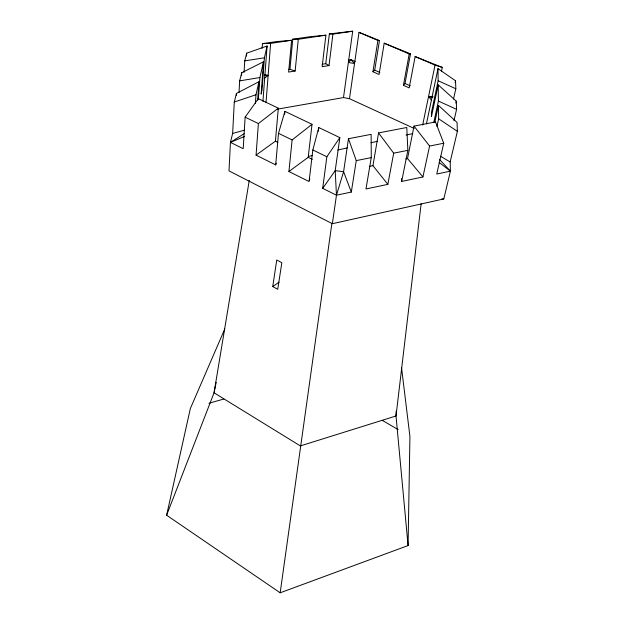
<?xml version="1.0" encoding="UTF-8"?>
<svg xmlns="http://www.w3.org/2000/svg" width="624" height="624" viewBox="0 0 624 624"><rect width="100%" height="100%" fill="white"/><g stroke="black" fill="none" stroke-linecap="round" stroke-linejoin="round"><path stroke-width="0.94" d="M224.773 328.988L190.336 408.572L166.624 515.213L280.176 592.8L408.08 545.563L409.929 436.511L401.575 367.942M396.162 411.169L396.014 415.982L408.08 545.563M257.657 100.004L258.952 81.728L236.465 93.421L234.281 102.024L232.643 133.435L230.443 142.358L228.992 170.898L332.35 223.704L443.804 198.939L450.411 171.155L450.169 161.936L457.376 131.352L457.057 122.452L438.454 105.386L434.795 122.335M236.363 95.316L236.465 93.421M239.008 92.531L239.655 80.878L241.722 72.743L263.5 61.776L261.128 94.123L262.025 90.074L264.404 57.798L267.095 46.012L246.698 53.173L244.741 60.871L244.062 72.4M241.558 75.644L241.722 72.743M246.519 56.043L246.698 53.173M276.206 163.114L275.675 164.9L256.074 155.134L275.418 141.18L278.32 108.186L258.352 98.639L245.138 117.164L243.188 148.715L230.443 142.358L244.078 133.747M255.38 103.459L255.988 94.747L258.952 81.728M258.336 99.606L259.912 77.532L263.5 61.776M262.096 48.368L262.439 43.625L276.112 41.636L291.595 40.279L288.623 72.072L295.152 71.019L298.272 39.281L325.9 35.178L322.156 66.667L329.02 65.559L332.92 34.141L352.708 31.2L343.489 97.57L277.742 109.091M256.074 155.134L258.375 123.575L278.32 108.186M262.93 101.384L267.095 46.012M266.027 102.531L270.621 43.391L291.595 40.279M275.675 164.9L278.507 133.333L284.903 111.337L312.031 124.309L308.186 157.326L288.92 171.506L309.067 181.545L312.842 149.971L318.778 127.546L339.846 137.615L335.205 170.648L336.469 195.203L332.35 223.704M284.63 114.247L284.903 111.337M288.405 69.553L289.934 69.311L292.765 39.218L309.668 36.769L325.9 35.178M288.92 171.506L292.126 139.932L312.031 124.309M421.145 203.752L396.014 415.982L300.347 445.918L214.055 392.792L249.272 180.359M329.02 65.559L325.751 63.687L329.371 33.907L352.708 31.2M318.318 131.313L318.778 127.546M439.382 159.338L450.411 171.155L436.745 174.041L443.734 143.239L435.529 121.953L414.008 126.095L429.593 146.047L422.924 176.959L401.684 181.436L407.854 150.361L406.786 127.491L378.557 132.92L393.689 153.176L387.855 184.361L365.976 188.971L371.272 157.622L371.14 134.355L348.465 138.715L356.249 160.61L351.312 192.067L336.469 195.203L322.694 188.331L326.859 156.764L339.846 137.615M280.176 592.8L331.874 223.376M414.281 128.505L349.479 98.678L359.018 32.339L379.454 40.544L374.712 70.161L372.934 71.752L379.064 74.482L384.197 43.204L410.506 53.828L404.999 83.499L403.424 85.324L409.196 87.89L415.139 56.55L442.307 67.423L441.519 71.144M348.465 138.715L343.59 171.709L336.469 195.203M272.735 286.572L276.752 259.982L281.845 262.727L277.719 289.31L272.735 286.572L279.076 282.134M372.934 71.752L377.902 40.49L359.018 32.339M387.855 184.361L372.941 165.672L378.557 132.92M403.424 85.324L409.211 53.992L410.506 53.828M422.924 176.959L407.534 158.551L414.008 126.095M216.169 382.403L214.055 392.792L166.624 515.213M422.659 125.065L435.029 65.13L415.139 56.55M426.426 123.872L437.986 68.624L455.543 80.777L455.832 88.756L453.5 99.06M437.986 68.624L438.142 80.753L431.457 112.39L431.473 116.548L438.188 84.848L456.284 101.166L456.581 109.34L453.96 120.705M433.75 122.686L438.399 101.065L438.188 84.848M436.972 126.368L438.625 118.786L438.454 105.386M455.122 82.641L455.543 80.777M455.848 103.054L456.284 101.166M309.317 180.632L309.808 178.807M322.694 188.331L335.205 170.648L343.59 171.709L351.312 192.067M264.685 78.055L268.141 75.371L264.638 74.747M230.443 142.358L244.546 136.43M234.281 102.024L255.988 94.747M208.97 403.26L223.876 399.009M232.643 133.435L244.546 130.174M308.396 156.421L312.187 155.594M337.802 149.994L347.287 147.919M371.007 142.732L377.645 141.274M406.107 135.049L412.745 133.598M369.322 166.421L372.941 165.672M405.772 158.917L407.534 158.551M356.249 160.61L371.272 157.622M393.689 153.176L407.854 150.361M429.593 146.047L443.734 143.239M239.655 80.878L259.912 77.532M244.741 60.871L264.404 57.798M322.085 64.264L325.751 63.687M348.317 60.146L351.016 59.725L355.22 61.581M264.248 75.504L268.141 75.371M262.439 43.625L270.621 43.391M441.886 198.939L443.804 198.939M292.765 39.218L298.272 39.281M377.902 40.49L379.454 40.544M329.371 33.907L332.92 34.141M431.41 100.043L428.555 96.509L433.204 96.907M343.489 97.57L349.479 98.678M428.555 96.509L432.198 97.633M435.029 65.13L442.307 67.423M289.934 69.311L295.152 71.019M384.197 43.204L409.211 53.992M374.712 70.161L379.86 72.423M404.999 83.499L410.28 85.823M438.142 80.753L455.832 88.756M438.399 101.065L456.581 109.34M245.138 117.164L258.375 123.575M278.507 133.333L292.126 139.932M312.842 149.971L326.859 156.764M275.418 141.18L277.82 142.358M308.186 157.326L312.289 159.346M382.231 420.311L398.174 429.64M440.482 156.234L450.169 161.936M438.625 118.786L457.376 131.352M439.101 162.404L450.411 171.155M401.528 178.643L401.684 181.436M351.016 59.725L348.371 62.439L354.526 63.57L351.016 59.725"/></g></svg>
